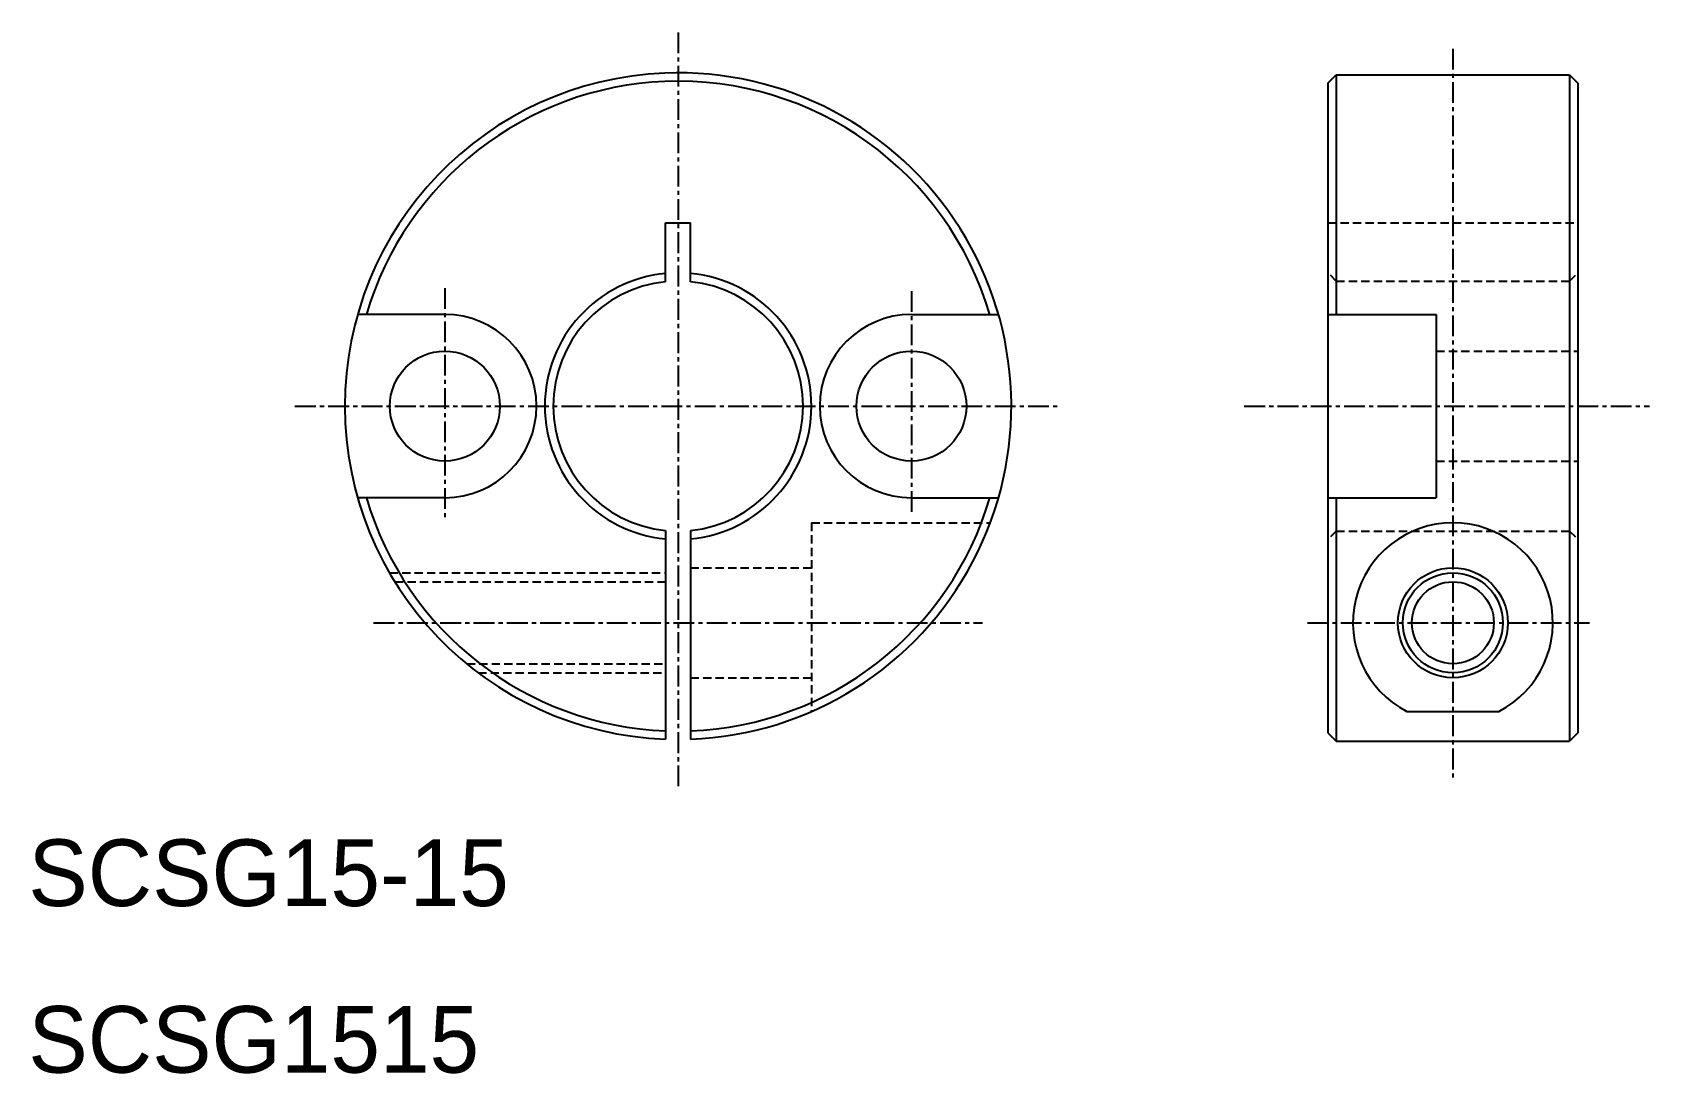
# Model space of a CAD drawing. Extents: x 10.2 to 107.3, y 9.9 to 72.4.
import ezdxf

# ---------------------------------------------------------------- set-up
doc = ezdxf.new("R2010")
doc.units = 0
doc.linetypes.add('CENTER', pattern=[2, 1.25, -0.25, 0.25, -0.25])
doc.linetypes.add('DASHED', pattern=[0.75, 0.5, -0.25])
doc.layers.get('0').update_dxf_attribs({"linetype": 'CONTINUOUS'})
doc.layers.add('CENTER', color=1, linetype='CENTER')

msp = doc.modelspace()

# ---------------------------------------------------------------- linework, layer by layer
at = {"color": 7, "linetype": 'CONTINUOUS'}
for p, q in [((88, 69.386), (88.5, 69.886)), ((88, 69.386), (88, 57.962)), ((88.5, 69.886), (102.5, 69.886)), ((88.5, 69.886), (88.5, 55.5)), ((102.5, 69.886), (102.5, 29.886)), ((102.5, 69.886), (103, 69.386)), ((103, 69.386), (103, 57.962)), ((48.25, 61), (49.75, 61)), ((48.25, 61), (49.75, 61)), ((48.25, 57.462), (48.25, 61)), ((49.75, 57.462), (49.75, 61)), ((88, 57.962), (88, 42.038)), ((103, 57.962), (103, 42.038)), ((35, 55.5), (29.771, 55.5)), ((63, 55.5), (68.229, 55.5)), ((88, 55.5), (94.5, 55.5)), ((94.5, 55.5), (94.5, 44.5)), ((35, 44.5), (29.771, 44.5)), ((63, 44.5), (68.229, 44.5)), ((88, 44.5), (94.5, 44.5)), ((88.5, 44.5), (88.5, 29.886)), ((48.25, 42.538), (48.25, 30.014)), ((49.75, 42.538), (49.75, 42.044)), ((49.75, 42.002), (49.75, 30.014)), ((88, 42.038), (88, 30.386)), ((103, 42.038), (103, 30.386)), ((92.745, 31.67), (98.255, 31.67)), ((88, 30.386), (88.5, 29.886)), ((103, 30.386), (102.5, 29.886)), ((88.5, 29.886), (102.5, 29.886))]:
    msp.add_line(p, q, dxfattribs=at)
at = {"color": 3, "linetype": 'DASHED'}
for p, q in [((88, 61), (103, 61)), ((88.5, 57.5), (88, 58)), ((88.5, 57.5), (102.5, 57.5)), ((102.5, 57.5), (103, 58)), ((94.5, 53.3), (103, 53.3)), ((94.5, 46.7), (103, 46.7)), ((57, 43), (67.735, 43)), ((57, 43), (57, 31.67)), ((88.5, 42.5), (88, 42)), ((88.5, 42.5), (102.5, 42.5)), ((102.5, 42.5), (103, 42)), ((31.679, 40), (48.25, 40)), ((49.75, 40.3), (57, 40.3)), ((32.004, 39.459), (48.25, 39.459)), ((36.31, 34.542), (48.25, 34.542)), ((37, 34), (48.25, 34)), ((49.75, 33.7), (57, 33.7))]:
    msp.add_line(p, q, dxfattribs=at)
at = {"color": 7, "linetype": 'CONTINUOUS'}
for centre, radius in [((35, 50), 3.3), ((63, 50), 3.3), ((95.5, 37), 3.3), ((95.5, 37), 2.458)]:
    msp.add_circle(centre, radius, dxfattribs=at)
at = {"color": 3}
msp.add_circle((95.5, 37), 3, dxfattribs=at)
at = {"color": 7, "linetype": 'CONTINUOUS'}
for centre, radius, start, end in [((49, 50), 20, 92.26226, 267.8509), ((49, 50), 20, 272.1491, 92.26226), ((49, 50), 19.5, 92.32344, 163.61733), ((49, 50), 19.5, 16.38267, 92.32344), ((49, 50), 8, 95.37938, 264.62062), ((49, 50), 7.5, 95.73917, 264.26083), ((49, 50), 8, 275.35741, 84.62062), ((49, 50), 7.5, 275.73917, 84.26083), ((35, 50), 5.5, 270, 90), ((63, 50), 5.5, 90, 270), ((49, 50), 19.5, 196.38267, 267.79577), ((49, 50), 19.5, 272.20423, 343.61733), ((95.5, 37), 6, 297.32915, 242.67085)]:
    msp.add_arc(centre, radius, start, end, dxfattribs=at)
at = {"layer": 'CENTER', "color": 1, "linetype": 'CENTER'}
for p, q in [((49, 72.429), (49, 27.192)), ((95.5, 71.446), (95.5, 27.713)), ((35, 57.081), (35, 43.278)), ((63, 56.904), (63, 43.426)), ((26, 50), (72, 50)), ((82.974, 50), (107.309, 50)), ((30.722, 37), (67.278, 37)), ((86.773, 37), (103.695, 37))]:
    msp.add_line(p, q, dxfattribs=at)

# ---------------------------------------------------------------- texts
at = {"color": 7, "linetype": 'CONTINUOUS'}
for s, p in [('SCSG15-15', (10, 20)), ('SCSG1515', (10, 10))]:
    msp.add_text(s, height=4, dxfattribs=at).set_placement(p)

doc.saveas('drawing.dxf')
